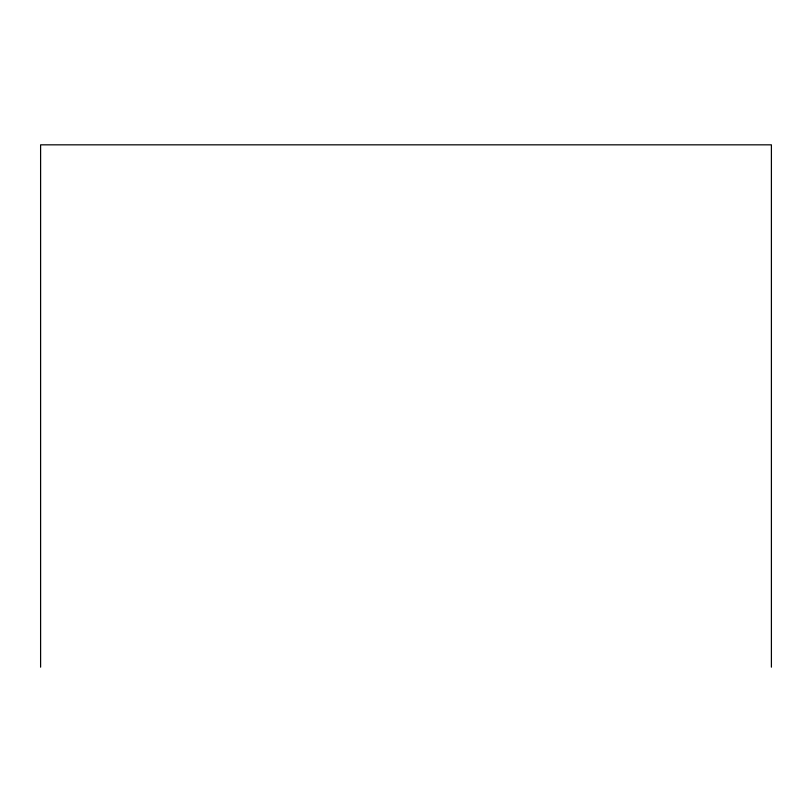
<?xml version="1.0" encoding="UTF-8"?>
<svg xmlns="http://www.w3.org/2000/svg" width="812" height="812" viewBox="0 0 812 812"><rect width="100%" height="100%" fill="white"/><g stroke="black" fill="none" stroke-linecap="round" stroke-linejoin="round"><path stroke-width="1.22" d="M771.4 667.17L771.4 144.83L40.6 144.83L40.6 667.17"/></g></svg>
